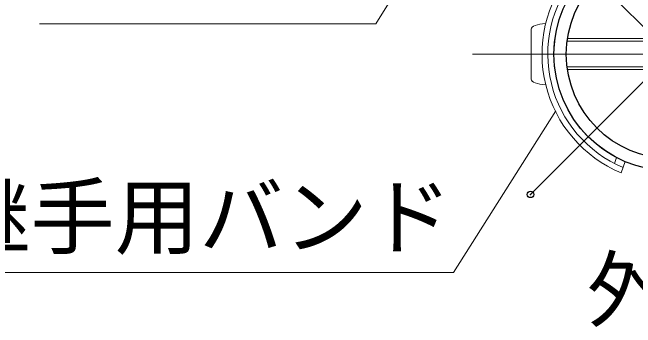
# Model space of a CAD drawing. Units: millimetres, scale not verified. Extents: x -4200 to 4200, y -2970 to 2970.
# Drawn here: x -1994.9 to -1510.3, y -2256.7 to -2011.7 of the extents above; entities that cross this region are included whole.
import ezdxf
from ezdxf.enums import TextEntityAlignment as Align

# ---------------------------------------------------------------- set-up
doc = ezdxf.new("R2010")
doc.units = ezdxf.units.MM
doc.header["$LTSCALE"] = 10
doc.header["$PDMODE"] = 32
doc.header["$PDSIZE"] = 5
doc.linetypes.add('USER1', pattern=[50.8, 31.75, -6.35, 6.35, -6.35])
for name, color, linetype, lineweight in [('0-2_D-STR1', 1, 'Continuous', 25), ('0-3_D-STR3', 3, 'Continuous', 13), ('0-5_D-BMK', 2, 'USER1', 13), ('0-9_Defpoints', 8, 'Continuous', 25), ('0-A_D-STR-TXT', 7, 'Continuous', 13)]:
    doc.layers.add(name, color=color, linetype=linetype, lineweight=lineweight)
doc.styles.add('ＭＳ ゴシック', font='')
doc.styles.get('ＭＳ ゴシック').set_extended_font_data('MS Gothic')

msp = doc.modelspace()

# ---------------------------------------------------------------- linework, layer by layer
at = {"layer": '0-2_D-STR1'}
for radius in [90.75, 81.15]:
    msp.add_circle((-1483, -2044.14), radius, dxfattribs=at)
at = {"layer": '0-3_D-STR3'}
for p, q in [((-1591.45, -2024.64), (-1591.45, -2063.64)), ((-1563.52, -2034.07), (-1402.48, -2034.07)), ((-1563.24, -2032.03), (-1402.76, -2032.03)), ((-1563.55, -2054), (-1402.45, -2054)), ((-1563.27, -2056.03), (-1402.73, -2056.03)), ((-1525.06, -2124.56), (-1526.6, -2129.16)), ((-1521.42, -2136.52), (-1518.46, -2127.67))]:
    msp.add_line(p, q, dxfattribs=at)
for radius, start, end in [(100.05, 140.2533, 247.4181), (95.55, 140.4896, 247.2255), (90.75, 140.4896, 246.9989)]:
    msp.add_arc((-1483, -2044.14), radius, start, end, dxfattribs=at)
for centre, start_param, end_param in [((-1577.05, -2024.64), 1.791305, 3.141593), ((-1577.05, -2063.64), 3.141593, 4.491881)]:
    msp.add_ellipse(centre, major_axis=(14.4, 0), ratio=0.3125, start_param=start_param, end_param=end_param, dxfattribs=at)
at = {"layer": '0-5_D-BMK'}
for p, q in [((-1592.04, -2153.18), (-1373.96, -1935.1)), ((-1373.96, -2153.18), (-1592.04, -1935.1)), ((-1327.29, -2044.14), (-1637.21, -2044.14))]:
    msp.add_line(p, q, dxfattribs=at)
at = {"layer": '0-9_Defpoints'}
msp.add_point((-1592.04, -2153.18), dxfattribs=at)
at = {"layer": '0-A_D-STR-TXT'}
for p, q in [((-1712.31, -2020.65), (-1659.52, -1935.05)), ((-1973.84, -2020.65), (-1712.31, -2020.65)), ((-1651.93, -2213.76), (-1572.37, -2088.28)), ((-2174.98, -2213.76), (-1651.93, -2213.76))]:
    msp.add_line(p, q, dxfattribs=at)

# ---------------------------------------------------------------- texts
at = {"layer": '0-A_D-STR-TXT', "style": 'ＭＳ ゴシック'}
for s, p in [('自在継手用バンド', (-2177.69, -2209.03)), ('外側', (-1548.22, -2265.77))]:
    msp.add_text(s, height=48.09, dxfattribs=at).set_placement(p, align=Align.BOTTOM_LEFT)

doc.saveas('drawing.dxf')
